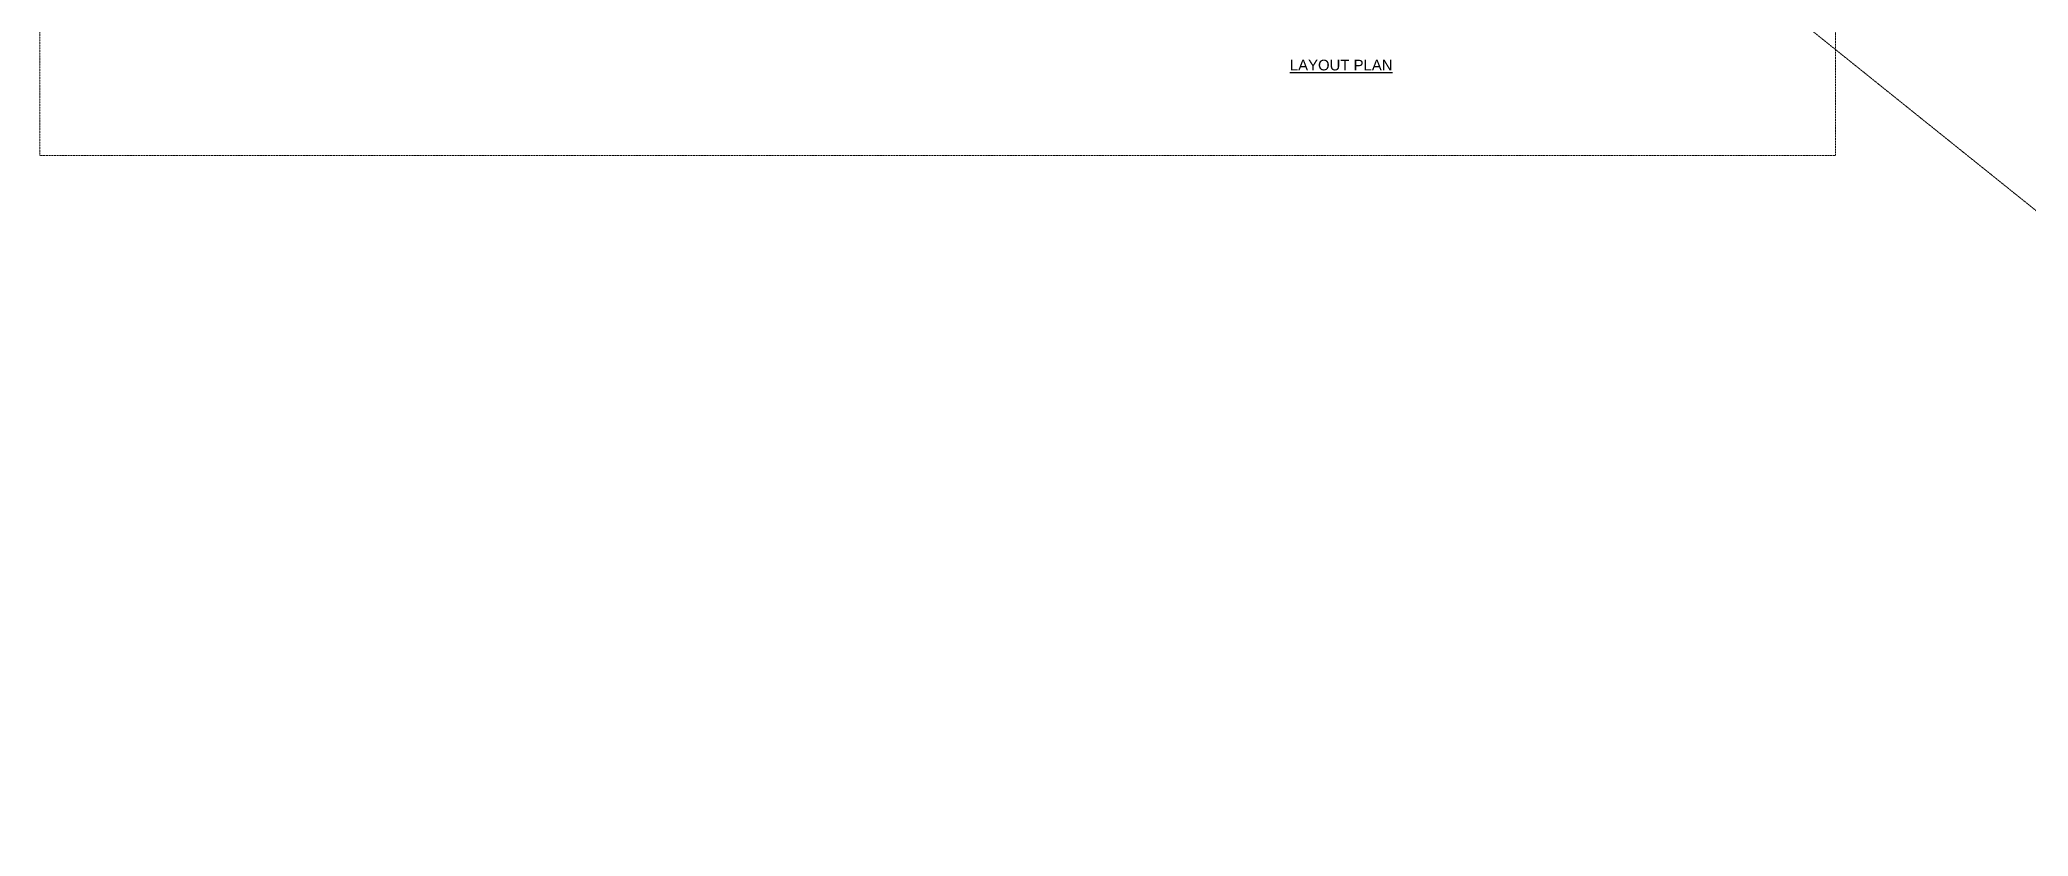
# Model space of a CAD drawing. Header units: inches. Extents: x 10755 to 33653, y -10992 to 10708.
# Drawn here: x 11932 to 14444, y 8080 to 9086 of the extents above; entities that cross this region are included whole.
import ezdxf

# ---------------------------------------------------------------- set-up
doc = ezdxf.new("R2010")
doc.units = ezdxf.units.IN
doc.header["$MEASUREMENT"] = 0
doc.linetypes.add('HIDDEN', pattern=[0.375, 0.25, -0.125])
for name, color, linetype, lineweight in [('beam in plan', 241, 'HIDDEN', 20), ('dim', 6, 'Continuous', 13), ('title text 1', 113, 'Continuous', 25)]:
    doc.layers.add(name, color=color, linetype=linetype, lineweight=lineweight)
doc.styles.add('Prajwal', font='stylu.ttf', dxfattribs={"height": 9})
doc.styles.get("Standard").update_dxf_attribs({"font": 'arial.ttf'})
doc.dimstyles.new('S8', dxfattribs={"dimscale": 8, "dimtxt": 1, "dimasz": 0.5, "dimexe": 0.5, "dimexo": 0.5, "dimgap": 0.25, "dimtad": 1, "dimzin": 3, "dimdsep": 46, "dimlunit": 4, "dimtxsty": 'Standard', "dimblk": 'ARCHTICK', "dimcen": 0, "dimclrd": 256, "dimclre": 256, "dimclrt": 6, "dimadec": 0, "dimazin": 0, "dimtfac": 0.5, "dimtix": 1, "dimtmove": 1, "dimatfit": 3, "dimfxl": 0.5, "dimfxlon": 1, "dimfrac": 1, "dimtolj": 1, "dimtzin": 0, "dimarcsym": 1})

# ---------------------------------------------------------------- blocks, each defined once
blk = doc.blocks.new('_ArchTick')
at = {"color": 0, "const_width": 0.15}
blk.add_lwpolyline([(-0.5, -0.5), (0.5, 0.5)], dxfattribs=at)
blk = doc.blocks.new('*D2854')
at = {"layer": 'Defpoints', "color": 0, "transparency": 16777216}
for p in [(12290.8, 10334.9), (12708.8, 10278.2), (12290.8, 3498.1)]:
    blk.add_point(p, dxfattribs=at)
at = {"layer": 'dim', "lineweight": -2, "transparency": 16777216}
for p, q in [((12290.8, 10330.9), (12290.8, 10338.9)), ((12708.8, 10334.9), (12290.8, 10334.9)), ((12708.8, 10330.9), (12708.8, 10338.9))]:
    blk.add_line(p, q, dxfattribs=at)
at = {"layer": 'dim', "lineweight": -2, "transparency": 16777216, "xscale": 4, "yscale": 4, "zscale": 4, "rotation": 180}
blk.add_blockref('_ArchTick', (12290.8, 10334.9), dxfattribs=at)
at = {"layer": 'dim', "lineweight": -2, "transparency": 16777216, "xscale": 4, "yscale": 4, "zscale": 4}
blk.add_blockref('_ArchTick', (12708.8, 10334.9), dxfattribs=at)
at = {"layer": 'dim', "color": 6, "transparency": 16777216, "insert": (12499.8, 10341), "char_height": 8, "attachment_point": 5}
blk.add_mtext('\\A1;34\'-10"', dxfattribs=at)

msp = doc.modelspace()

# ---------------------------------------------------------------- linework, layer by layer
at = {"layer": 'beam in plan'}
msp.add_line((14017.202, 9221.66), (14578.101, 8770.956), dxfattribs=at)
msp.add_lwpolyline([(14201.065, 10708.449), (11932.012, 10708.449), (11932.012, 8940.224), (14201.065, 8940.224)], close=True, dxfattribs=at)

# ---------------------------------------------------------------- texts
at = {"layer": 'title text 1', "insert": (13511.504, 9061.157), "char_height": 10.1088, "width": 301.72993, "attachment_point": 1, "style": 'Prajwal'}
msp.add_mtext('{\\fSansSerif|b0|i0|c2|p2;\\H1.333x;\\LLAYOUT PLAN}', dxfattribs=at)

# ---------------------------------------------------------------- dimensions: what is measured, and where the dimension line sits
at = {"layer": 'dim'}
dim = msp.add_linear_dim(base=(12290.828, 10334.906), p1=(12708.775, 10278.246), p2=(12290.828, 3498.131), dimstyle='S8', dxfattribs=at)
dim.commit()
dim.dimension.update_dxf_attribs({"geometry": '*D2854', "text_midpoint": (12499.801, 10340.993)})

doc.saveas('drawing.dxf')
